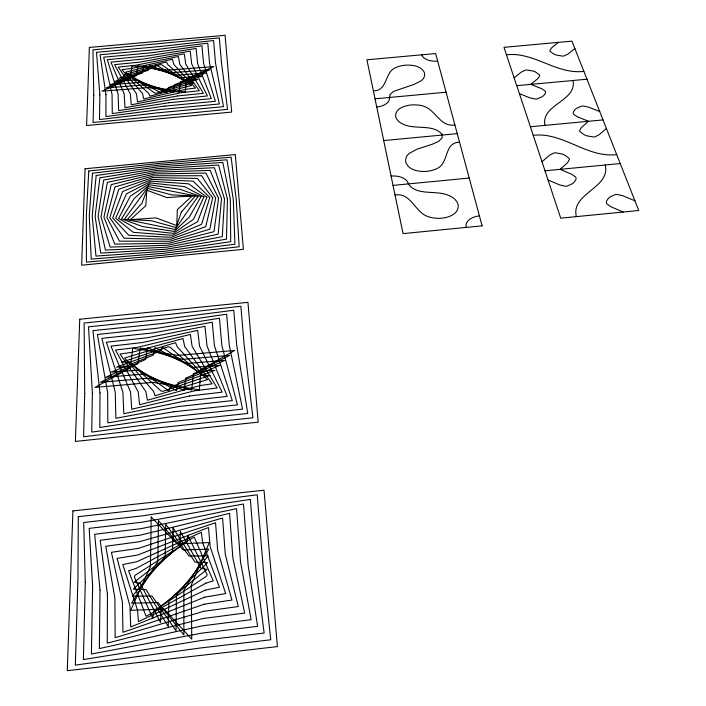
<?xml version="1.0" encoding="UTF-8"?>
<svg xmlns="http://www.w3.org/2000/svg" width="706" height="706" viewBox="0 0 706 706"><rect width="100%" height="100%" fill="white"/><g stroke="black" fill="none" stroke-linecap="round" stroke-linejoin="round"><path stroke-width="1.06" d="M606.392 128.386L599.209 134.696L595.079 136.779A5.966 3.451 3 0 1 593.402 137.008L587.004 135.861A21.206 12.187 3.1 0 1 584.056 134.669L579.935 131.563A5.948 3.442 2.8 0 1 579.679 130.566L581.4 127.53L588.557 121.273L577.384 116.781L573.651 114.337A5.86 3.345 2.6 0 1 573.184 113.384L573.343 111.919L574.781 109.854A21.03 12.011 2.9 0 1 576.634 108.274L581.656 106.138A5.842 3.318 2.6 0 1 583.341 106.041L588.575 107.162L599.756 111.539M558.402 42.378L551.58 47.867L549.903 50.523A5.542 3.009 1.6 0 0 550.115 51.397L553.892 54.097A19.759 10.669 1.8 0 0 556.61 55.13L562.558 56.109A5.56 3.018 1.8 0 0 564.129 55.906L568.021 54.08L574.878 48.546M541.996 161.736L549.612 155.17L553.857 153.034A6.054 3.583 2.3 0 1 555.56 152.796L562.002 153.979A21.789 12.99 2.3 0 1 564.976 155.205L569.133 158.435A6.072 3.601 2.5 0 1 569.38 159.485L567.589 162.671L560.087 169.352L571.657 174.25L575.575 176.959A6.169 3.707 2.8 0 1 576.07 178.009L575.911 179.633L574.384 181.936A21.965 13.202 2.4 0 1 572.416 183.719L567.059 186.119A6.186 3.733 2.7 0 1 565.268 186.225L559.717 184.937L548.05 179.995M514.1 77.801L521.328 72.065L525.335 70.185A5.63 3.124 1.2 0 1 526.923 69.982L532.906 70.988A20.271 11.314 1.1 0 1 535.651 72.056L539.455 74.854A5.648 3.133 1.3 0 1 539.658 75.763L537.919 78.542L530.788 84.376L541.528 88.629L545.111 90.977A5.736 3.23 1.6 0 1 545.553 91.895L545.367 93.307L543.894 95.31A20.43 11.481 1.2 0 1 542.023 96.854L536.984 98.964A5.745 3.248 1.5 0 1 535.316 99.052L530.18 97.949L519.431 93.695M459.562 142.259C445.098 142.224 448.407 160.024 439.812 166.819A19.715 11.781 -0.9 0 1 434.693 169.572L430.722 170.728A20.642 12.329 -1 0 1 424.412 171.461C417.74 171.549 409.524 169.969 406.268 163.413A20.659 12.355 -0.9 0 1 405.632 159.635L406.338 157.067A19.724 11.79 -0.9 0 1 409.242 153.396L416.787 149.293L432.125 144.298L438.505 141.5L442.08 137.979L442.185 135.049M373.359 90.792C386.614 91.153 384.929 75.118 393.065 69.082A18.374 10.246 -1.5 0 1 397.849 66.735L401.511 65.746A19.247 10.74 -1.4 0 1 407.3 65.111C413.319 65.067 420.767 66.143 424.024 71.888A19.238 10.722 -1.5 0 1 424.659 75.154L424.041 77.395A18.365 10.237 -1.5 0 1 421.35 80.652L414.237 84.332L393.418 91.453L389.862 94.719L389.633 97.454M393.021 185.387L469.216 178.053M545.006 170.799L620.247 163.554M383.702 140.565L457.232 133.628M530.4 126.762L603.048 119.905M375.018 98.805L446.077 92.221M587.013 79.204L516.713 85.682L503.996 47.328L571.957 41.142L638.745 210.503L560.714 218.172L516.783 85.708M533.233 135.314C563.035 131.766 586.88 158.259 616.709 154.579M506.476 54.794C533.895 51.52 556.416 74.748 583.862 71.359M454.885 124.9C440.809 127.468 435.999 111.027 424.862 106.65A19.018 10.969 -1.3 0 0 418.985 105.159L414.881 104.841A19.927 11.499 -1.3 0 0 408.845 105.282C403.355 106.191 395.925 108.874 395.598 115.422A19.9 11.473 -1.2 0 0 396.578 118.899L398.299 121.088A19.009 10.961 -1.2 0 0 402.561 123.912C414.731 130.301 433.713 123.259 442.565 135.014M395.025 194.988C410.495 192.359 414.704 211.112 426.733 216.124A20.456 12.673 -0.5 0 0 433.166 217.933L437.667 218.331A21.409 13.264 -0.5 0 0 444.277 217.827C450.419 216.839 458.406 213.23 458.238 205.94A21.436 13.29 -0.5 0 0 457.003 201.934L455.035 199.436A20.465 12.682 -0.5 0 0 450.366 196.242C437.685 189.164 417.22 196.753 408.297 183.922M634.932 200.831L622.771 195.747L617.106 194.441A6.301 3.821 4.2 0 0 615.297 194.538L609.958 196.992A22.689 13.829 4.5 0 0 608.016 198.81L606.516 201.184L606.392 202.869A6.319 3.848 4.1 0 0 606.931 203.972L611.017 206.814L623.177 212.029M605.236 165.001C610.769 188.175 570.554 193.179 576.361 216.636M572.998 80.502C577.19 101.32 540.567 104.32 544.961 125.386M466.189 227.42A16.123 10.131 0.8 0 1 479.418 215.921M391.089 176.085A15.55 9.487 -1.7 0 1 408.43 183.904M389.385 97.472A14.482 8.234 -2.2 0 1 376.722 106.994M437.694 61.14A13.979 7.651 -0.9 0 1 421.817 54.803M105.953 94.71L105.918 116.552L160.65 109.501L219.425 103.967L209.55 63.213L207.776 43.181L156.167 49.596L100.076 54.741L105.953 94.71M107.436 594.108L107.268 643.104L202.94 618.562L244.682 613.073L232.839 557.828L229.591 513.35L140.132 535.192L100.199 540.249L107.436 594.108M78.304 516.677L77.951 578.338L75.357 665.114L200.486 647.984L270.751 639.786L263.656 573.246L257.205 494.791L143.38 509.485L78.304 516.677M99.996 392.977L99.811 427.465L168.708 417.078L242.564 409.162L229.265 345.208L226.635 314.223L162.627 323.445L92.945 330.637L99.996 392.977M176.394 595.423L176.05 630.785L152.028 596.04L132.437 596.164L165.178 556.628L165.725 524.24L188.987 556.01L208.164 555.878L176.394 595.423M100.014 590.137L99.361 648.558L202.331 625.825L251.115 619.674L240.481 561.649L236.554 508.673L140.953 528.688L94.666 534.292L100.014 590.137M99.864 94.913L99.502 119.526L156.414 112.934L223.484 106.659L215.506 63.011L213.574 40.542L160.183 46.517L96.493 52.297L99.864 94.913M151.208 516.977L150.422 566.547L130.645 610.337L164.048 608.987L191.741 639.177L191.264 585.159L209.276 542.561L177.135 543.867L151.208 516.977M158.453 520.596L157.826 561.57L131.545 603.224L158.012 602.492L183.878 634.968L183.851 590.278L208.72 549.197L183.039 549.921L158.453 520.596M92.362 393.216L91.718 432.098L163.395 422.444L247.744 413.469L236.695 344.978L233.774 310.243L167.596 318.741L88.515 326.816L92.362 393.216M92.618 586.183L91.409 654.038L201.722 633.15L257.611 626.319L248.168 565.497L243.473 504.022L141.765 522.237L89.168 528.37L92.618 586.183M173.032 527.894L172.502 551.713L133.319 589.166L146.089 589.651L168.266 626.628L168.884 600.603L207.599 562.611L194.98 562.152L173.032 527.894M85.267 582.247L83.405 659.563L201.104 640.536L264.15 633.026L255.89 569.363L250.356 499.389L142.577 515.83L83.714 522.502L85.267 582.247M227.42 199.11L226.485 239.157L166.351 249.192L100.72 253.083L95.116 216.301L99.908 177.771L157.059 168.663L218.622 165.072L227.42 199.11M93.766 95.116L93.068 122.517L227.561 109.368L221.472 62.808L219.345 37.912L92.927 49.861L93.766 95.116M84.72 393.454L83.582 436.758L158.038 427.854L252.951 417.811L244.126 344.74L240.878 306.28L172.529 314.064L84.111 323.021L84.72 393.454M72.93 510.897L67.255 670.7L277.405 646.599L264.018 490.211L72.93 510.897M79.734 319.244L75.392 441.435L258.193 422.17L247.947 302.344L79.734 319.244M85.073 168.752L81.649 265.209L243.402 249.315L235.301 154.57L85.073 168.752M89.371 47.443L86.6 125.518L231.665 112.086L225.09 35.3L89.371 47.443M177.347 209.656L176.782 225.62L156.052 217.898L130.372 219.672L145.833 205.684L146.769 190.223L166.978 197.592L192.244 195.862L177.347 209.656M180.374 531.574L179.774 546.823L134.193 582.221L140.194 583.306L160.527 622.48L161.339 605.801L207.034 569.407L201.025 568.348L180.374 531.574M88.762 170.993L86.344 215.471L86.441 262.155L163.686 255.219L239.149 246.756L236.254 199.922L231.153 157.182L159.582 163.386L88.762 170.993M224.482 198.836L222.302 236.642L167.234 247.197L105.432 250.083L98.046 216.583L103.658 180.048L156.211 170.437L214.412 167.728L224.482 198.836M92.46 173.244L89.265 215.745L91.224 259.12L164.577 253.198L234.913 244.214L233.307 199.648L226.997 159.803L158.744 165.142L92.46 173.244M200.981 369.547L199.366 389.871L152.928 382.334L95.019 387.417L130.266 367.95L132.79 348.261L177.983 355.4L234.639 350.467L200.981 369.547M221.534 198.562L218.128 234.136L168.116 245.203L110.136 247.1L100.976 216.866L107.418 182.333L155.364 172.211L210.185 170.384L221.534 198.562M96.175 175.503L92.186 216.027L95.981 256.093L165.469 251.195L230.694 241.681L230.359 199.374L222.814 162.433L157.897 166.898L96.175 175.503M193.453 373.853L191.714 390.109L148.154 378.222L100.428 382.299L137.926 363.687L140.203 348.032L182.775 359.389L229.759 355.392L193.453 373.853M186.666 79.046L185.219 92.027L148.207 87.553L101.955 91.198L130.107 78.516L132.128 65.852L168.355 70.123L213.794 66.567L186.666 79.046M187.761 535.272L187.011 541.961L135.067 575.337L134.343 577.005L152.823 618.368L153.749 611.043L206.461 576.255L207.114 574.587L187.761 535.272M218.604 198.298L213.98 231.647L168.99 243.217L114.813 244.126L103.906 217.139L111.186 184.628L154.517 173.985L205.94 173.058L218.604 198.298M180.621 81.852L179.121 92.239L144.395 84.958L106.262 87.897L136.24 75.727L138.085 65.649L172.176 72.656L209.832 69.762L180.621 81.852M185.89 378.187L184.072 390.347L143.406 374.127L105.794 377.216L145.533 359.442L147.625 347.793L187.602 363.405L224.861 360.342L185.89 378.187M215.665 198.024L209.841 229.168L169.864 241.24L119.473 241.161L106.835 217.422L114.981 186.931L153.67 175.768L201.687 175.741L215.665 198.024M174.55 84.676L173.023 92.442L140.609 82.373L110.542 84.614L142.338 72.947L144.033 65.446L176.006 75.198L205.852 72.983L174.55 84.676M178.274 382.546L176.421 390.586L138.685 370.059L111.133 372.168L153.105 355.215L155.038 347.555L192.447 367.438L219.919 365.337L178.274 382.546M212.727 197.751L205.72 226.697L170.737 239.272L124.106 238.213L109.774 217.704L118.784 189.243L152.814 177.559L197.406 178.433L212.727 197.751M168.443 87.509L166.916 92.645L136.84 79.804L114.796 81.349L148.419 70.185L149.99 65.243L179.862 77.757L201.854 76.213L168.443 87.509M209.797 197.486L201.625 224.226L171.611 237.304L128.73 235.275L112.713 217.986L122.606 191.564L151.958 179.35L193.109 181.142L209.797 197.486M181.354 212.065L175.926 227.553L151.543 220.766L127.424 219.389L141.924 203.31L147.633 188.396L171.381 194.821L195.165 196.136L181.354 212.065M206.867 197.212L197.539 221.772L172.476 235.336L133.328 232.345L115.652 218.26L126.436 193.894L151.093 181.151L188.802 183.851L206.867 197.212M203.937 196.939L193.462 219.337L173.341 233.386L137.908 229.432L118.59 218.542L130.283 196.233L150.237 182.96L184.469 186.578L203.937 196.939M170.623 386.923L168.769 390.824L133.99 366.008L116.437 367.146L160.633 351.023L162.459 347.326L197.327 371.497L214.951 370.35L170.623 386.923M201.016 196.674L189.411 216.901L174.206 231.436L142.48 226.529L121.529 218.825L134.149 198.58L149.372 184.76L180.127 189.314L201.016 196.674M162.318 90.359L160.818 92.857L133.081 77.245L119.032 78.101L154.464 67.432L155.938 65.04L183.736 80.316L197.83 79.46L162.318 90.359M185.378 214.474L175.07 229.485L124.477 219.107L148.507 186.578L198.086 196.4L185.378 214.474M205.887 583.156L146.116 616.303L128.545 570.766L135.923 568.506L194.203 537.125L213.247 580.87L205.887 583.156M205.305 590.119L138.438 621.598L137.538 610.196L122.782 564.562L136.779 561.738L201.36 532.315L202.64 542.711L219.434 587.215L205.305 590.119M204.722 597.144L130.716 626.928L129.957 606.145L117.072 558.42L137.626 555.022L208.482 527.532L210.132 546.462L225.673 593.605L204.722 597.144M207.176 379.696L155.196 395.757L153.484 391.309L124.68 357.986L175.573 342.692L177.294 346.858L207.176 379.696M204.131 604.221L122.95 632.285L122.412 602.112L111.407 552.313L138.473 548.359L215.551 522.784L217.66 550.23L231.956 600.038L204.131 604.221M209.947 375.407L162.927 391.327L161.127 391.062L129.322 361.984L121.706 362.169L168.125 346.84L169.881 347.087L202.234 375.583L209.947 375.407M203.54 611.361L115.131 637.677L114.901 598.097L105.785 546.259L139.303 541.749L222.593 518.054L225.232 554.016L238.293 606.533L203.54 611.361M191.538 85.488L149.972 96.087L148.622 93.263L125.633 72.162L166.492 61.96L167.851 64.634L191.538 85.488M193.788 82.726L156.158 93.218L154.72 93.06L129.348 74.695L123.25 74.862L160.491 64.687L161.895 64.837L187.628 82.893L193.788 82.726M199.842 385.617L147.413 400.214L145.842 391.548L120.064 354.015L132.137 352.294L182.986 338.553L184.716 346.62L212.135 383.826L199.842 385.617M194.741 390.771L139.585 404.688L138.2 391.786L115.484 350.061L137.299 347.405L190.355 334.45L192.138 346.381L217.139 387.991L194.741 390.771M185.643 89.318L143.768 98.972L142.524 93.474L121.926 69.638L131.607 68.447L172.467 59.242L173.808 64.431L195.465 88.091L185.643 89.318M189.605 395.96L131.722 409.198L130.557 392.024L110.921 346.134L142.427 342.551L197.689 330.364L199.56 346.152L222.161 392.174L189.605 395.96M181.53 92.636L137.529 101.867L136.426 93.677L118.246 67.123L135.755 65.27L178.415 56.533L179.765 64.228L199.41 90.703L181.53 92.636M184.434 401.185L123.806 413.725L122.915 392.262L106.394 342.225L147.528 337.733L204.987 326.296L206.99 345.914L227.217 396.384L184.434 401.185M177.4 95.972L131.263 104.779L130.336 93.88L114.575 64.625L139.876 62.102L184.337 53.841L185.713 64.025L203.372 93.333L177.4 95.972M179.227 406.444L115.855 418.279L115.272 392.501L101.885 338.342L152.593 332.932L212.241 322.254L214.412 345.675L232.3 400.611L179.227 406.444M173.244 99.325L124.962 107.7L124.238 94.092L110.93 62.137L143.98 58.951L190.232 51.159L191.67 63.822L207.352 95.972L173.244 99.325M173.985 411.748L107.85 422.859L107.639 392.739L97.402 334.476L157.623 328.175L219.451 318.23L221.843 345.446L237.419 404.873L173.985 411.748M169.069 102.705L118.643 110.639L118.14 94.295L107.294 59.657L148.066 55.818L196.1 48.485L197.636 63.619L211.359 98.628L169.069 102.705M164.877 106.094L112.289 113.587L112.051 94.498L103.676 57.195L152.125 52.703L201.951 45.828L203.593 63.416L215.383 101.293L164.877 106.094M482.101 225.849L403.055 233.624L366.917 59.798L435.646 53.55L482.101 225.849"/></g></svg>
